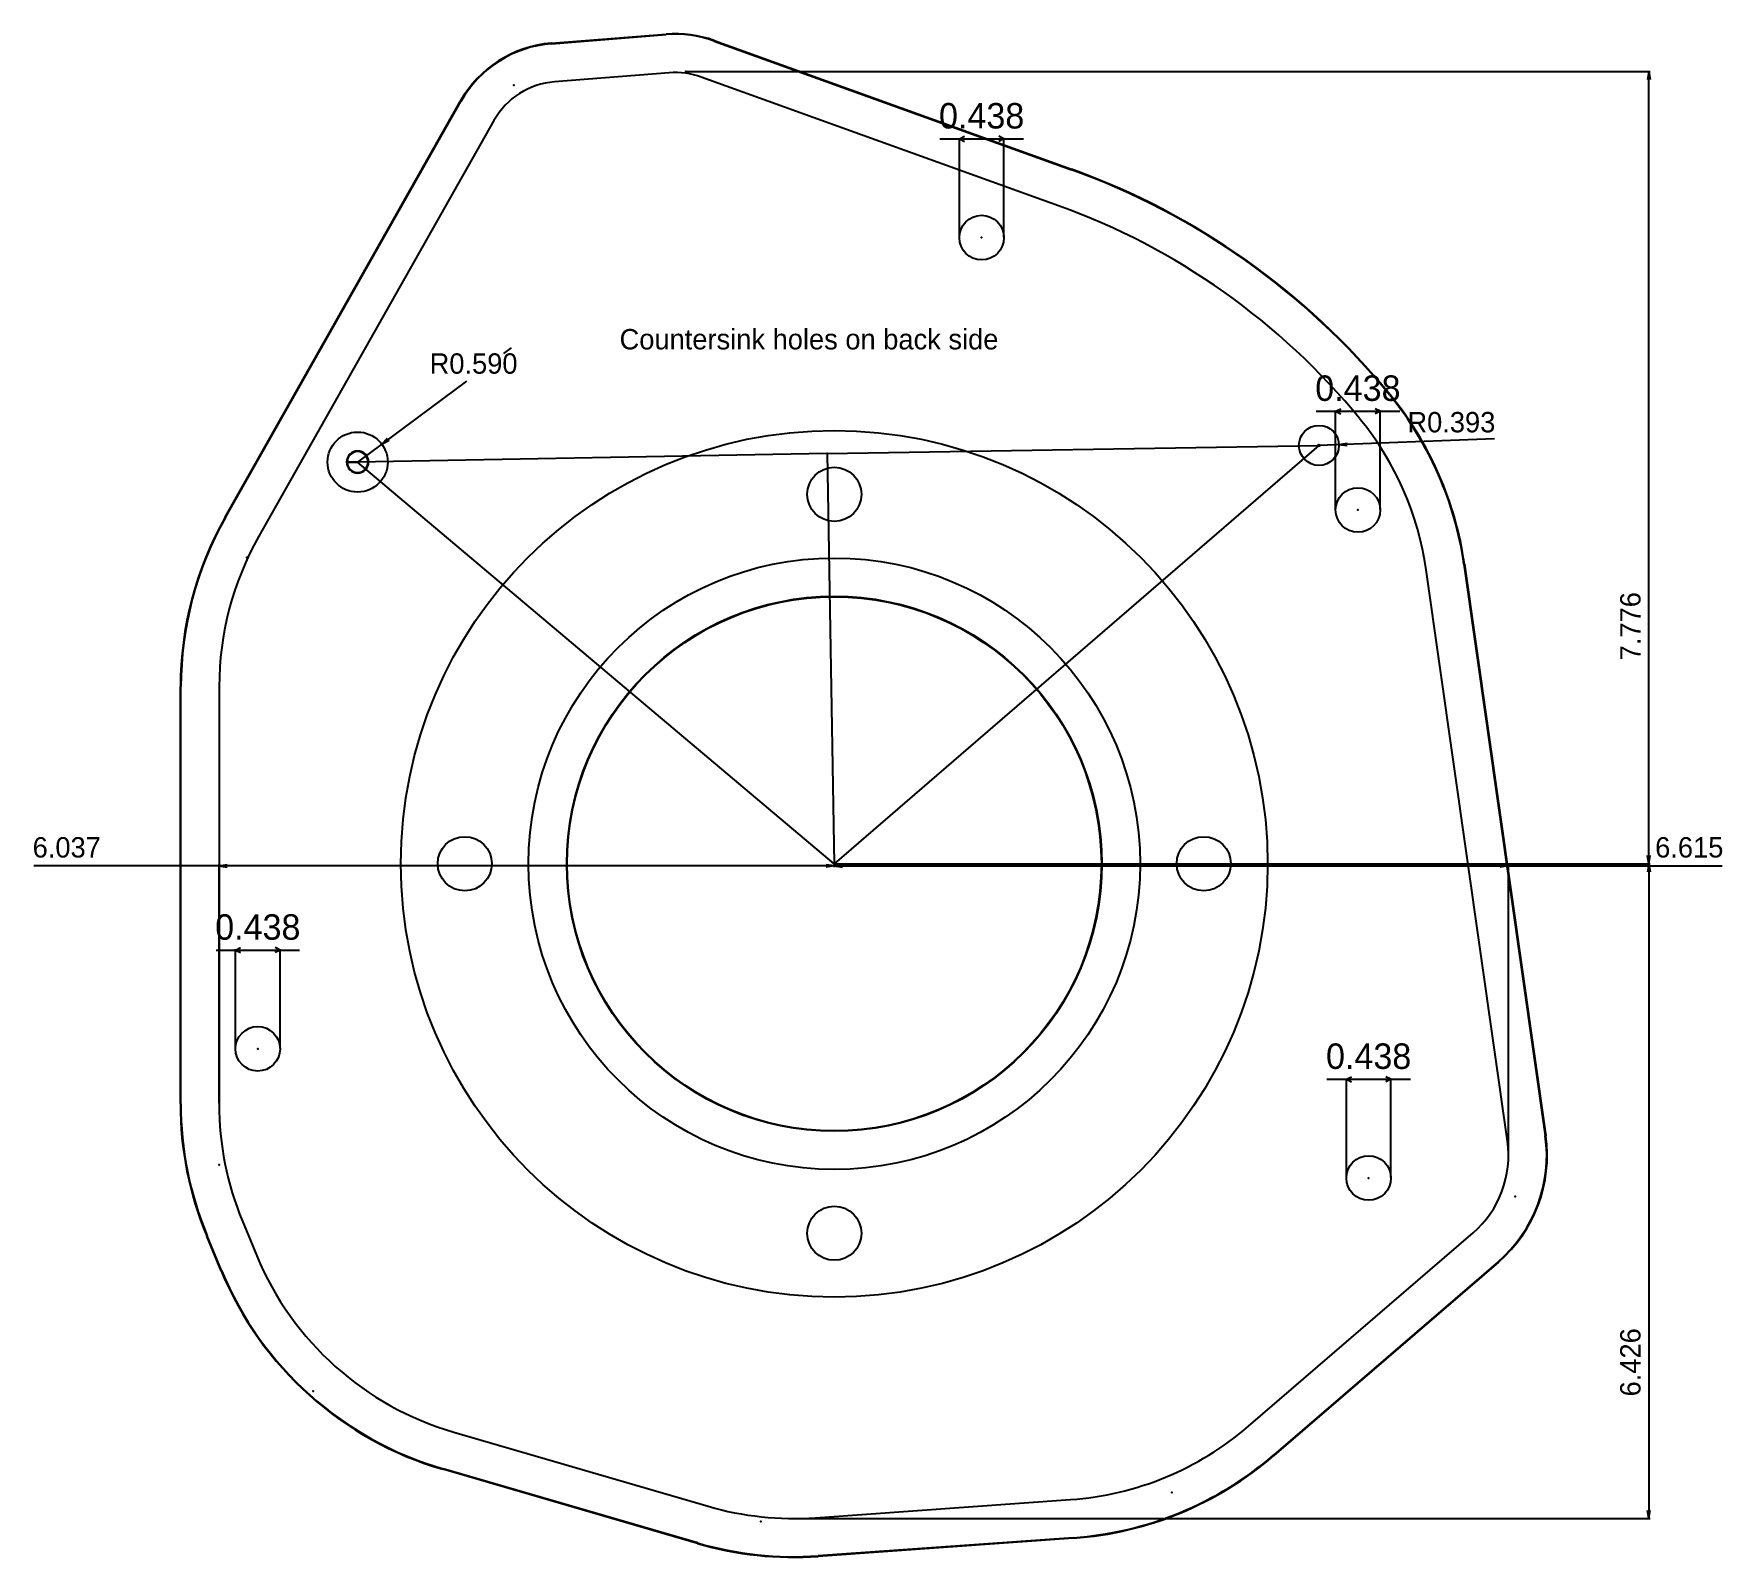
# Model space of a CAD drawing. Extents: x -7.9 to 8.7, y -6.8 to 8.1.
import ezdxf
from ezdxf.enums import TextEntityAlignment as Align

# ---------------------------------------------------------------- set-up
doc = ezdxf.new("R2010")
doc.units = 0

msp = doc.modelspace()

# ---------------------------------------------------------------- linework, layer by layer
at = {"layer": 'CAM', "color": 7, "linetype": 'CONTINUOUS'}
for p, q in [((-2.775063, 8.051424), (-1.64899, 8.140558)), ((-2.774668, 8.04644), (-1.648595, 8.135573)), ((-1.178625, 8.072529), (2.326807, 6.810052)), ((-1.176931, 8.077233), (2.328501, 6.814756)), ((-5.976754, 3.400227), (-3.66957, 7.481084)), ((-5.972401, 3.397766), (-3.665218, 7.478623)), ((5.446639, 4.602196), (5.450345, 4.597657)), ((5.450512, 4.605359), (5.454218, 4.60082)), ((-4.783999, 3.94155), (-4.676499, 3.94155)), ((-4.676499, 3.94155), (-4.783999, 3.94155)), ((-4.778999, 3.94155), (-4.671499, 3.94155)), ((-4.671499, 3.94155), (-4.778999, 3.94155)), ((6.177502, 2.938464), (6.975451, -2.669489)), ((6.182452, 2.939168), (6.980402, -2.668784)), ((-6.415759, -2.354959), (-6.414441, 1.737828)), ((-6.410759, -2.354961), (-6.409441, 1.737826)), ((-6.015609, -3.993423), (-6.157138, -3.652733)), ((-6.010991, -3.991505), (-6.152521, -3.650815)), ((6.511585, -3.904943), (4.308046, -5.803182)), ((6.514848, -3.908731), (4.311309, -5.80697)), ((-1.342631, -6.669392), (-3.839757, -5.941792)), ((-1.341232, -6.664592), (-3.838358, -5.936992)), ((2.345012, -6.612616), (-0.157374, -6.790813)), ((2.345368, -6.617603), (-0.157019, -6.7958))]:
    msp.add_line(p, q, dxfattribs=at)
for centre, radius in [((4.755078, 4.105211), 0.009), ((0, 0, -0.625), 2.625), ((0, 0, -0.625), 2.62)]:
    msp.add_circle(centre, radius, dxfattribs=at)
for centre, radius, start, end in [((-1.559824, 7.014081), 1.13, 70.193573, 94.525774), ((-1.559824, 7.014081), 1.125, 70.193573, 94.525774), ((-2.685897, 6.924947), 1.13, 94.525774, 150.517594), ((-2.685897, 6.924947), 1.125, 94.525774, 150.517594), ((-0.099312, 0.073617), 7.16, 39.233557, 70.193573), ((-0.099312, 0.073617), 7.165, 39.233557, 70.193573), ((2.836157, 2.463027), 3.375, 8.098194, 39.233557), ((2.836157, 2.463027), 3.38, 8.098194, 39.233557), ((-4.676499, 3.94155), 0.1075, 0, 180), ((-4.676499, 3.94155), 0.1025, 0, 180), ((-4.676499, 3.94155), 0.1075, 180, 360), ((-4.676499, 3.94155), 0.1025, 180, 360), ((-3.034441, 1.736739), 3.38, 150.517594, 179.981544), ((-3.034441, 1.736739), 3.375, 150.517594, 179.981544), ((-3.035759, -2.356048), 3.38, 179.981544, 202.558998), ((-3.035759, -2.356048), 3.375, 179.981544, 202.558998), ((5.614163, -2.863185), 1.375, 310.743259, 368.098194), ((5.614163, -2.863185), 1.38, 310.743259, 368.098194), ((-2.89423, -2.696738), 3.38, 202.558998, 253.755204), ((-2.89423, -2.696738), 3.375, 202.558998, 253.755204), ((2.105283, -3.246141), 3.375, 274.07321, 310.743259), ((2.105283, -3.246141), 3.38, 274.07321, 310.743259), ((-0.397104, -3.424338), 3.38, 253.755204, 274.07321), ((-0.397104, -3.424338), 3.375, 253.755204, 274.07321)]:
    msp.add_arc(centre, radius, start, end, dxfattribs=at)
at = {"layer": 'Default', "color": 6, "linetype": 'CONTINUOUS'}
for p, q in [((-1.619005, 7.761742), (-2.745078, 7.672609)), ((2.199741, 6.457236), (-1.305692, 7.719713)), ((-3.338777, 7.294065), (-5.645961, 3.213208)), ((5.156174, 4.365015), (5.15988, 4.360476)), ((-0.070262, 4.025387), (-4.676499, 3.94155)), ((-0.070262, 4.025387), (4.755078, 4.105211)), ((-0.070262, 4.025387), (0, 0)), ((4.755078, 4.105211), (0, 0)), ((0, 0), (-4.676499, 3.94155)), ((6.604191, -2.722315), (5.806241, 2.885637)), ((-6.034441, 1.737705), (-6.035759, -2.355082)), ((-5.806214, -3.506952), (-5.664685, -3.847642)), ((4.063294, -5.519066), (6.266833, -3.620827)), ((-3.733455, -5.576964), (-1.236329, -6.304564)), ((-0.184011, -6.41676), (2.318376, -6.238563))]:
    msp.add_line(p, q, dxfattribs=at)
for centre, radius in [((1.445796, 6.144186), 0.21875), ((-4.676499, 3.94155), 0.295), ((4.755078, 4.105211), 0.1965), ((5.13705, 3.471414), 0.21875), ((-5.655665, -1.815779), 0.21875), ((5.242528, -3.083281), 0.21875)]:
    msp.add_circle(centre, radius, dxfattribs=at)
at = {"layer": 'Default', "color": 9, "linetype": 'CONTINUOUS'}
for centre, radius in [((0, 0, -0.125), 4.251), ((0, 3.625), 0.265625), ((0, 0, -0.625), 3), ((-3.625, 0), 0.265625), ((3.625, 0), 0.265625), ((0, -3.625), 0.265625)]:
    msp.add_circle(centre, radius, dxfattribs=at)
at = {"layer": 'Default', "color": 6, "linetype": 'CONTINUOUS'}
for centre, radius, start, end in [((-2.685897, 6.924947), 0.75, 94.525774, 150.517594), ((-1.559824, 7.014081), 0.75, 70.193573, 94.525774), ((-0.099312, 0.073617), 6.785, 39.233557, 70.193573), ((2.836157, 2.463027), 3, 8.098194, 39.233557), ((-3.034441, 1.736739), 3, 150.517594, 179.981544), ((-3.035759, -2.356048), 3, 179.981544, 202.558998), ((5.614163, -2.863185), 1, 310.743259, 368.098194), ((-2.89423, -2.696738), 3, 202.558998, 253.755204), ((2.105283, -3.246141), 3, 274.07321, 310.743259), ((-0.397104, -3.424338), 3, 253.755204, 274.07321)]:
    msp.add_arc(centre, radius, start, end, dxfattribs=at)
at = {"layer": 'Default', "color": 7}
for p in [(-3.142548, 7.641147), (-1.457818, 7.774501), (1.445796, 6.144186), (-0.070262, 4.025387), (4.755078, 4.105211), (-4.676499, 3.94155), (5.13705, 3.471414), (-5.763702, 3.004953), (0, 0), (-5.655665, -1.815779), (-6.035952, -2.953927), (5.242528, -3.083281), (6.681243, -3.263834), (-5.113311, -5.174909), (3.310055, -6.167944), (-0.720222, -6.454944)]:
    msp.add_point(p, dxfattribs=at)
at = {"layer": 'DIM', "color": 7, "linetype": 'CONTINUOUS'}
for p, q in [((-1.449689, 7.774501, -0.000024), (8.003579, 7.774929, -0.027549)), ((7.991387, 7.774928, -0.027514), (7.979387, 7.694937, -0.028721)), ((7.991387, 0.000361, -0.148269), (7.991387, 7.774928, -0.027514)), ((7.991387, 7.774928, -0.027514), (8.003387, 7.694938, -0.028791)), ((1.227046, 7.112936), (1.277046, 7.137936)), ((1.664546, 7.112936), (1.614546, 7.137936)), ((1.035636, 7.112936), (1.855956, 7.112936)), ((1.227046, 6.149266), (1.227046, 7.120556)), ((1.227046, 7.112936), (1.277046, 7.087936)), ((1.664546, 7.112936), (1.614546, 7.087936)), ((1.664546, 6.149266), (1.664546, 7.120556)), ((-3.171024, 5.061032), (-3.245501, 5.005651)), ((-3.607789, 4.73625), (-4.676499, 3.94155)), ((4.72689, 4.440164), (5.54721, 4.440164)), ((4.9183, 4.440164), (4.9683, 4.465164)), ((4.9183, 3.476494), (4.9183, 4.447784)), ((4.9183, 4.440164), (4.9683, 4.415164)), ((5.3558, 4.440164), (5.3058, 4.465164)), ((5.3558, 4.440164), (5.3058, 4.415164)), ((5.3558, 3.476494), (5.3558, 4.447784)), ((-4.439774, 4.11758), (-4.382739, 4.174946)), ((-4.439774, 4.11758), (-4.368417, 4.155687)), ((6.475789, 4.170751), (4.755078, 4.105211)), ((4.951436, 4.11269), (5.030921, 4.127726)), ((4.951436, 4.11269), (5.031835, 4.103743)), ((0.008128, 0, -0.125024), (8.003579, 0.000362, -0.148305)), ((0.008128, 0, -0.12501), (8.003578, -0.000186, -0.134586)), ((7.991387, 0.000361, -0.148269), (7.979387, 0.080351, -0.146992)), ((7.991387, 0.000361, -0.148269), (8.003387, 0.080352, -0.147062)), ((0, -0.020949, -0.124853), (-7.853698, -0.019958, 0.016283)), ((-6.035759, -2.34792, -0.000057), (-6.035759, -0.007996, -0.016472)), ((-6.035759, -0.020188, -0.016386), (-5.955772, -0.008198, -0.017908)), ((-6.035759, -0.020188, -0.016386), (-5.955772, -0.032197, -0.01774)), ((0, -0.020949, -0.124853), (-0.079987, -0.008939, -0.1235)), ((0, -0.020949, -0.124853), (-0.079987, -0.032938, -0.123331)), ((0, -0.008128, -0.124943), (0, -0.03314, -0.124768)), ((0, -0.008128, -0.124944), (0, -0.033111, -0.124772)), ((0, -0.020919, -0.124856), (0.07999, -0.008911, -0.123665)), ((0, -0.020919, -0.124856), (8.711431, -0.019964, 0.013791)), ((0, -0.020919, -0.124856), (0.07999, -0.03291, -0.1235)), ((6.614163, -0.020194, -0.019588), (6.534173, -0.008203, -0.020944)), ((6.614163, -0.020194, -0.019588), (6.534173, -0.032202, -0.020778)), ((6.614163, -2.855057, -0.000056), (6.614163, -0.008002, -0.019672)), ((7.991386, -0.000186, -0.134571), (7.979386, -0.08017, -0.133006)), ((7.991386, -0.000186, -0.134571), (7.991386, -6.424532, -0.010047)), ((7.991386, -0.000186, -0.134571), (8.003386, -0.080171, -0.133035)), ((-5.874415, -0.847029), (-5.824415, -0.822029)), ((-5.436915, -0.847029), (-5.486915, -0.822029)), ((-6.065825, -0.847029), (-5.245505, -0.847029)), ((-5.874415, -1.810699), (-5.874415, -0.839409)), ((-5.874415, -0.847029), (-5.824415, -0.872029)), ((-5.436915, -0.847029), (-5.486915, -0.872029)), ((-5.436915, -1.810699), (-5.436915, -0.839409)), ((4.832368, -2.114531), (5.652688, -2.114531)), ((5.023778, -2.114531), (5.073778, -2.089531)), ((5.023778, -3.078201), (5.023778, -2.106911)), ((5.023778, -2.114531), (5.073778, -2.139531)), ((5.461278, -2.114531), (5.411278, -2.089531)), ((5.461278, -2.114531), (5.411278, -2.139531)), ((5.461278, -3.078201), (5.461278, -2.106911)), ((-0.388976, -6.424338, -0.00001), (8.003578, -6.424533, -0.010061)), ((7.991386, -6.424532, -0.010047), (7.979386, -6.344547, -0.011583)), ((7.991386, -6.424532, -0.010047), (8.003386, -6.344548, -0.011611))]:
    msp.add_line(p, q, dxfattribs=at)

# ---------------------------------------------------------------- texts
at = {"layer": 'DIM', "color": 7}
for s, height, p in [('0.438', 0.25, (1.445796, 7.214536)), ('Countersink holes on back side', 0.2, (-0.248105, 5.047005)), ('R0.590', 0.2, (-3.53872, 4.808451)), ('0.438', 0.25, (5.13705, 4.541764)), ('R0.393', 0.2, (6.05418, 4.232876)), ('0.438', 0.25, (-5.655665, -0.745429)), ('0.438', 0.25, (5.242528, -2.012931))]:
    msp.add_text(s, height=height, dxfattribs=at).set_placement(p, align=Align.CENTER)
at = {"layer": 'DIM', "color": 7, "extrusion": (0.002912, -0.01553, 0.999875)}
msp.add_text('7.776', height=0.2, rotation=90.002591, dxfattribs=at).set_placement((7.9104, 2.329235, -0.124984), align=Align.CENTER)
at = {"layer": 'DIM', "color": 7, "extrusion": (0.017968, 0.007014, 0.999814)}
msp.add_text('6.037', height=0.2, rotation=-111.326715, dxfattribs=at).set_placement((2.795268, 6.991327, -0.124977), align=Align.CENTER)
at = {"layer": 'DIM', "color": 7, "extrusion": (-0.015914, 0.006889, 0.99985)}
msp.add_text('6.615', height=0.2, rotation=113.410298, dxfattribs=at).set_placement((-3.388444, 7.672282, -0.124981), align=Align.CENTER)
at = {"layer": 'DIM', "color": 7, "extrusion": (0.001198, 0.01938, 0.999811)}
msp.add_text('6.426', height=0.2, rotation=-86.463576, dxfattribs=at).set_placement((-8.196832, 4.392809, -0.124976), align=Align.CENTER)

doc.saveas('drawing.dxf')
